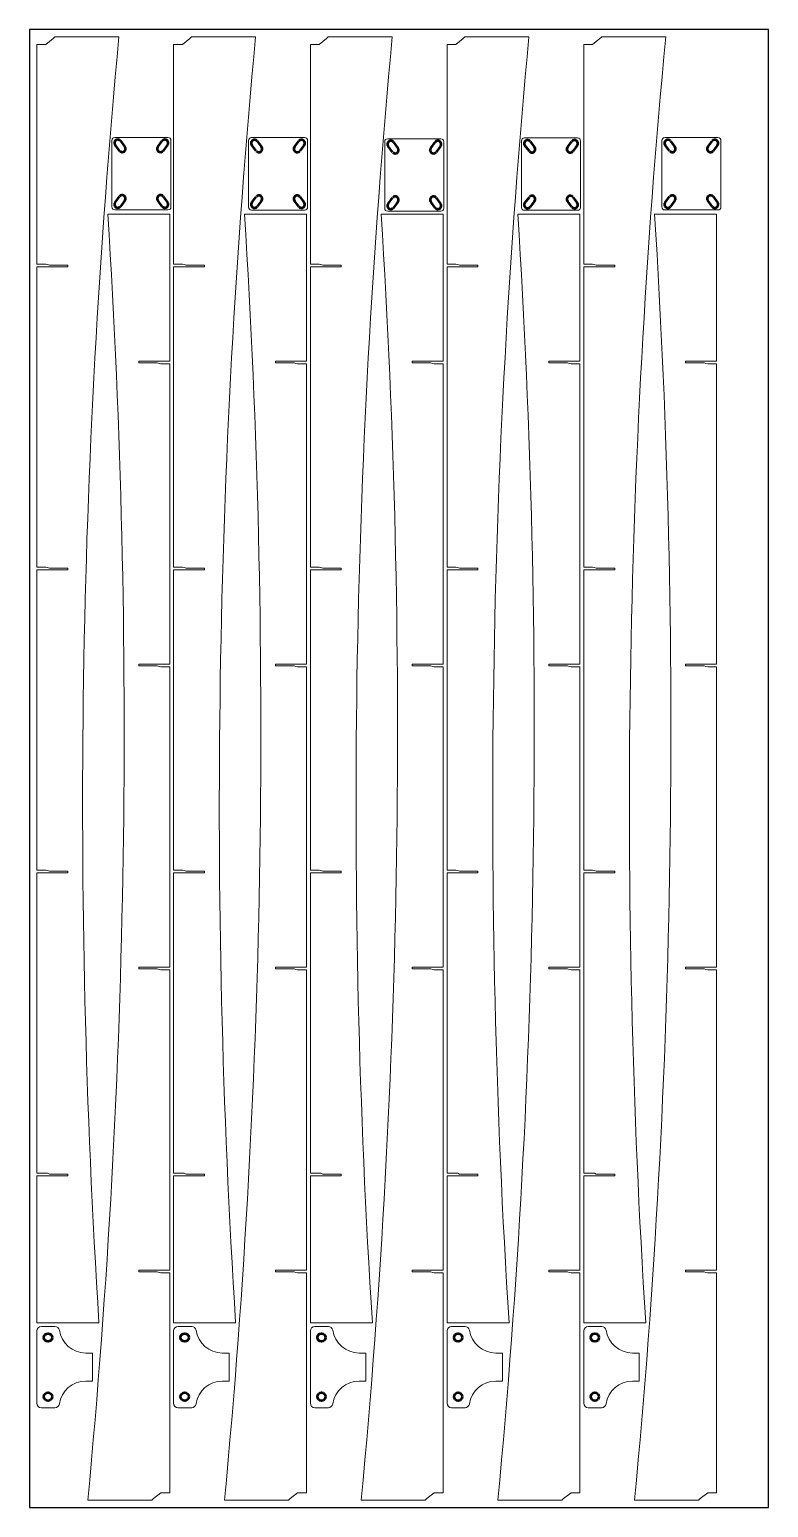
# Model space of a CAD drawing. Header units: inches. Extents: x 142 to 14402, y 211 to 2711.
# Drawn here: x 2342 to 3342, y 211 to 2211 of the extents above; entities that cross this region are included whole.
import ezdxf

# ---------------------------------------------------------------- set-up
doc = ezdxf.new("R2010")
doc.units = ezdxf.units.IN
doc.header["$MEASUREMENT"] = 0
doc.layers.add('IV_INTERIOR_PROFILES', color=7, linetype='Continuous', lineweight=50)
doc.layers.add('IV_OUTER_PROFILE', color=7, linetype='Continuous', lineweight=5)

msp = doc.modelspace()

# ---------------------------------------------------------------- linework, layer by layer
msp.add_lwpolyline([(2341.6, 211.4), (3341.6, 211.4), (3341.6, 2211.4), (2341.6, 2211.4)], close=True)
at = {"layer": 'IV_INTERIOR_PROFILES'}
for p, q in [((2464.6, 2060.8), (2470.7, 2052.8)), ((2515.1, 2052.8), (2521.2, 2060.8)), ((2649.6, 2060.5), (2655.7, 2052.6)), ((2700.1, 2052.6), (2706.1, 2060.5)), ((3019.1, 2060.1), (3025.1, 2052.2)), ((3069.5, 2052.2), (3075.6, 2060.1)), ((3209, 2060.6), (3215.1, 2052.7)), ((3259.5, 2052.7), (3265.6, 2060.6)), ((2463.5, 2047.4), (2457.5, 2055.3)), ((2528.3, 2055.3), (2522.2, 2047.4)), ((2648.5, 2047.1), (2642.4, 2055.1)), ((2713.3, 2055.1), (2707.2, 2047.1)), ((2833, 2045.6), (2826.9, 2053.5)), ((2834.1, 2059), (2840.1, 2051.1)), ((2884.5, 2051.1), (2890.6, 2059)), ((2897.7, 2053.5), (2891.7, 2045.6)), ((3018, 2046.7), (3011.9, 2054.6)), ((3082.8, 2054.6), (3076.7, 2046.7)), ((3207.9, 2047.2), (3201.9, 2055.1)), ((3272.7, 2055.1), (3266.6, 2047.2)), ((2457.5, 1977.6), (2463.5, 1985.5)), ((2470.7, 1980), (2464.6, 1972.1)), ((2521.2, 1972.1), (2515.1, 1980)), ((2522.2, 1985.5), (2528.3, 1977.6)), ((2642.4, 1977.3), (2648.5, 1985.2)), ((2707.2, 1985.2), (2713.3, 1977.3)), ((2826.9, 1975.8), (2833, 1983.7)), ((2891.7, 1983.7), (2897.7, 1975.8)), ((3011.9, 1976.9), (3018, 1984.8)), ((3076.7, 1984.8), (3082.8, 1976.9)), ((3201.9, 1977.4), (3207.9, 1985.3)), ((3266.6, 1985.3), (3272.7, 1977.4)), ((2655.7, 1979.8), (2649.6, 1971.8)), ((2706.1, 1971.8), (2700.1, 1979.8)), ((2840.1, 1978.2), (2834.1, 1970.3)), ((2890.6, 1970.3), (2884.5, 1978.2)), ((3025.1, 1979.4), (3019.1, 1971.4)), ((3075.6, 1971.4), (3069.5, 1979.4)), ((3215.1, 1979.9), (3209, 1971.9)), ((3265.6, 1971.9), (3259.5, 1979.9))]:
    msp.add_line(p, q, dxfattribs=at)
for centre in [(2366.6, 441.4), (2551.6, 441.4), (2736.6, 441.4), (2921.6, 441.4), (3106.6, 441.4), (2366.6, 361.4), (2551.6, 361.4), (2736.6, 361.4), (2921.6, 361.4), (3106.6, 361.4)]:
    msp.add_circle(centre, 5.5, dxfattribs=at)
for centre, start, end in [((2461, 2058), 37.4271, 217.4271), ((2524.7, 2058), 322.5729, 142.5729), ((2646, 2057.8), 37.4271, 217.4271), ((2709.7, 2057.8), 322.5729, 142.5729), ((2830.5, 2056.3), 37.4271, 217.4271), ((2894.2, 2056.3), 322.5729, 142.5729), ((3015.5, 2057.4), 37.4271, 217.4271), ((3079.2, 2057.4), 322.5729, 142.5729), ((3205.4, 2057.9), 37.4271, 217.4271), ((3269.1, 2057.9), 322.5729, 142.5729), ((2467.1, 2050.1), 217.4271, 37.4271), ((2518.7, 2050.1), 142.5729, 322.5729), ((2652.1, 2049.8), 217.4271, 37.4271), ((2703.6, 2049.8), 142.5729, 322.5729), ((2836.6, 2048.3), 217.4271, 37.4271), ((2888.1, 2048.3), 142.5729, 322.5729), ((3021.6, 2049.4), 217.4271, 37.4271), ((3073.1, 2049.4), 142.5729, 322.5729), ((3211.5, 2049.9), 217.4271, 37.4271), ((3263, 2049.9), 142.5729, 322.5729), ((2467.1, 1982.8), 322.5729, 142.5729), ((2518.7, 1982.8), 37.4271, 217.4271), ((2652.1, 1982.5), 322.5729, 142.5729), ((2703.6, 1982.5), 37.4271, 217.4271), ((2836.6, 1981), 322.5729, 142.5729), ((2888.1, 1981), 37.4271, 217.4271), ((3021.6, 1982.1), 322.5729, 142.5729), ((3073.1, 1982.1), 37.4271, 217.4271), ((3211.5, 1982.6), 322.5729, 142.5729), ((3263, 1982.6), 37.4271, 217.4271), ((2461, 1974.8), 142.5729, 322.5729), ((2524.7, 1974.8), 217.4271, 37.4271), ((2646, 1974.6), 142.5729, 322.5729), ((2709.7, 1974.6), 217.4271, 37.4271), ((2830.5, 1973), 142.5729, 322.5729), ((2894.2, 1973), 217.4271, 37.4271), ((3015.5, 1974.1), 142.5729, 322.5729), ((3079.2, 1974.1), 217.4271, 37.4271), ((3205.4, 1974.7), 142.5729, 322.5729), ((3269.1, 1974.7), 217.4271, 37.4271)]:
    msp.add_arc(centre, 4.5, start, end, dxfattribs=at)
at = {"layer": 'IV_OUTER_PROFILE'}
for p, q in [((2373.5, 2199.1), (2375.9, 2201.4)), ((2375.9, 2201.4), (2462.5, 2201.4)), ((2558.5, 2199.1), (2560.9, 2201.4)), ((2560.9, 2201.4), (2647.5, 2201.4)), ((2743.5, 2199.1), (2745.9, 2201.4)), ((2745.9, 2201.4), (2832.5, 2201.4)), ((2928.5, 2199.1), (2930.9, 2201.4)), ((2930.9, 2201.4), (3017.5, 2201.4)), ((3113.5, 2199.1), (3115.9, 2201.4)), ((3115.9, 2201.4), (3202.5, 2201.4)), ((2351.6, 2191.4), (2351.6, 1897)), ((2363.6, 2191.4), (2351.6, 2191.4)), ((2373.5, 2199.1), (2363.6, 2191.4)), ((2536.6, 2191.4), (2536.6, 1897)), ((2548.6, 2191.4), (2536.6, 2191.4)), ((2558.5, 2199.1), (2548.6, 2191.4)), ((2721.6, 2191.4), (2721.6, 1897)), ((2733.6, 2191.4), (2721.6, 2191.4)), ((2743.5, 2199.1), (2733.6, 2191.4)), ((2906.6, 2191.4), (2906.6, 1897)), ((2918.6, 2191.4), (2906.6, 2191.4)), ((2928.5, 2199.1), (2918.6, 2191.4)), ((3091.6, 2191.4), (3091.6, 1897)), ((3103.6, 2191.4), (3091.6, 2191.4)), ((3113.5, 2199.1), (3103.6, 2191.4)), ((2452.9, 1971.4), (2452.9, 2061.4)), ((2456.9, 2065.4), (2528.9, 2065.4)), ((2532.9, 2061.4), (2532.9, 1971.4)), ((2637.9, 1971.2), (2637.9, 2061.2)), ((2641.9, 2065.2), (2713.9, 2065.2)), ((2717.9, 2061.2), (2717.9, 1971.2)), ((2826.3, 2063.6), (2898.3, 2063.6)), ((3007.3, 1970.8), (3007.3, 2060.8)), ((3011.3, 2064.8), (3083.3, 2064.8)), ((3087.3, 2060.8), (3087.3, 1970.8)), ((3197.3, 1971.3), (3197.3, 2061.3)), ((3201.3, 2065.3), (3273.3, 2065.3)), ((3277.3, 2061.3), (3277.3, 1971.3)), ((2822.3, 1969.6), (2822.3, 2059.6)), ((2902.3, 2059.6), (2902.3, 1969.6)), ((2447.4, 1961.4), (2531.4, 1961.4)), ((2528.9, 1967.4), (2456.9, 1967.4)), ((2531.4, 1762.5), (2531.4, 1961.4)), ((2632.4, 1961.4), (2716.4, 1961.4)), ((2713.9, 1967.2), (2641.9, 1967.2)), ((2716.4, 1762.5), (2716.4, 1961.4)), ((2817.4, 1961.4), (2901.4, 1961.4)), ((2898.3, 1965.6), (2826.3, 1965.6)), ((2901.4, 1762.5), (2901.4, 1961.4)), ((3002.4, 1961.4), (3086.4, 1961.4)), ((3083.3, 1966.8), (3011.3, 1966.8)), ((3086.4, 1762.5), (3086.4, 1961.4)), ((3187.4, 1961.4), (3271.4, 1961.4)), ((3273.3, 1967.3), (3201.3, 1967.3)), ((3271.4, 1762.5), (3271.4, 1961.4)), ((2351.6, 1894), (2351.6, 1897)), ((2363.6, 1894), (2351.6, 1894)), ((2393.5, 1890.3), (2351.6, 1890.3)), ((2351.6, 1890.3), (2351.6, 1487)), ((2366, 1893.6), (2363.6, 1894)), ((2368.5, 1892.5), (2366, 1893.6)), ((2368.5, 1892.5), (2370.6, 1892.5)), ((2370.6, 1892.5), (2393.5, 1892.5)), ((2393.5, 1892.5), (2393.5, 1890.3)), ((2536.6, 1894), (2536.6, 1897)), ((2548.6, 1894), (2536.6, 1894)), ((2578.5, 1890.3), (2536.6, 1890.3)), ((2536.6, 1890.3), (2536.6, 1487)), ((2551, 1893.6), (2548.6, 1894)), ((2553.5, 1892.5), (2551, 1893.6)), ((2553.5, 1892.5), (2555.6, 1892.5)), ((2555.6, 1892.5), (2578.5, 1892.5)), ((2578.5, 1892.5), (2578.5, 1890.3)), ((2721.6, 1894), (2721.6, 1897)), ((2733.6, 1894), (2721.6, 1894)), ((2763.5, 1890.3), (2721.6, 1890.3)), ((2721.6, 1890.3), (2721.6, 1487)), ((2736, 1893.6), (2733.6, 1894)), ((2738.5, 1892.5), (2736, 1893.6)), ((2738.5, 1892.5), (2740.6, 1892.5)), ((2740.6, 1892.5), (2763.5, 1892.5)), ((2763.5, 1892.5), (2763.5, 1890.3)), ((2906.6, 1894), (2906.6, 1897)), ((2918.6, 1894), (2906.6, 1894)), ((2948.5, 1890.3), (2906.6, 1890.3)), ((2906.6, 1890.3), (2906.6, 1487)), ((2921, 1893.6), (2918.6, 1894)), ((2923.5, 1892.5), (2921, 1893.6)), ((2923.5, 1892.5), (2925.6, 1892.5)), ((2925.6, 1892.5), (2948.5, 1892.5)), ((2948.5, 1892.5), (2948.5, 1890.3)), ((3091.6, 1894), (3091.6, 1897)), ((3103.6, 1894), (3091.6, 1894)), ((3133.5, 1890.3), (3091.6, 1890.3)), ((3091.6, 1890.3), (3091.6, 1487)), ((3106, 1893.6), (3103.6, 1894)), ((3108.5, 1892.5), (3106, 1893.6)), ((3108.5, 1892.5), (3110.6, 1892.5)), ((3110.6, 1892.5), (3133.5, 1892.5)), ((3133.5, 1892.5), (3133.5, 1890.3)), ((2489.4, 1760.3), (2489.4, 1762.5)), ((2489.4, 1762.5), (2531.4, 1762.5)), ((2512.4, 1760.3), (2489.4, 1760.3)), ((2514.5, 1760.3), (2512.4, 1760.3)), ((2514.5, 1760.3), (2516.9, 1759.3)), ((2674.4, 1760.3), (2674.4, 1762.5)), ((2674.4, 1762.5), (2716.4, 1762.5)), ((2697.4, 1760.3), (2674.4, 1760.3)), ((2699.5, 1760.3), (2697.4, 1760.3)), ((2699.5, 1760.3), (2701.9, 1759.3)), ((2859.4, 1760.3), (2859.4, 1762.5)), ((2859.4, 1762.5), (2901.4, 1762.5)), ((2882.4, 1760.3), (2859.4, 1760.3)), ((2884.5, 1760.3), (2882.4, 1760.3)), ((2884.5, 1760.3), (2886.9, 1759.3)), ((3044.4, 1760.3), (3044.4, 1762.5)), ((3044.4, 1762.5), (3086.4, 1762.5)), ((3067.4, 1760.3), (3044.4, 1760.3)), ((3069.5, 1760.3), (3067.4, 1760.3)), ((3069.5, 1760.3), (3071.9, 1759.3)), ((3229.4, 1760.3), (3229.4, 1762.5)), ((3229.4, 1762.5), (3271.4, 1762.5)), ((3252.4, 1760.3), (3229.4, 1760.3)), ((3254.5, 1760.3), (3252.4, 1760.3)), ((3254.5, 1760.3), (3256.9, 1759.3)), ((2516.9, 1759.3), (2519.4, 1758.9)), ((2519.4, 1758.9), (2531.4, 1758.9)), ((2531.4, 1758.9), (2531.4, 1755.9)), ((2531.4, 1352.5), (2531.4, 1755.9)), ((2701.9, 1759.3), (2704.4, 1758.9)), ((2704.4, 1758.9), (2716.4, 1758.9)), ((2716.4, 1758.9), (2716.4, 1755.9)), ((2716.4, 1352.5), (2716.4, 1755.9)), ((2886.9, 1759.3), (2889.4, 1758.9)), ((2889.4, 1758.9), (2901.4, 1758.9)), ((2901.4, 1758.9), (2901.4, 1755.9)), ((2901.4, 1352.5), (2901.4, 1755.9)), ((3071.9, 1759.3), (3074.4, 1758.9)), ((3074.4, 1758.9), (3086.4, 1758.9)), ((3086.4, 1758.9), (3086.4, 1755.9)), ((3086.4, 1352.5), (3086.4, 1755.9)), ((3256.9, 1759.3), (3259.4, 1758.9)), ((3259.4, 1758.9), (3271.4, 1758.9)), ((3271.4, 1758.9), (3271.4, 1755.9)), ((3271.4, 1352.5), (3271.4, 1755.9)), ((2351.6, 1484), (2351.6, 1487)), ((2363.6, 1484), (2351.6, 1484)), ((2393.5, 1480.3), (2351.6, 1480.3)), ((2351.6, 1480.3), (2351.6, 1077)), ((2366, 1483.6), (2363.6, 1484)), ((2368.5, 1482.5), (2366, 1483.6)), ((2368.5, 1482.5), (2370.6, 1482.5)), ((2370.6, 1482.5), (2393.5, 1482.5)), ((2393.5, 1482.5), (2393.5, 1480.3)), ((2536.6, 1484), (2536.6, 1487)), ((2548.6, 1484), (2536.6, 1484)), ((2578.5, 1480.3), (2536.6, 1480.3)), ((2536.6, 1480.3), (2536.6, 1077)), ((2551, 1483.6), (2548.6, 1484)), ((2553.5, 1482.5), (2551, 1483.6)), ((2553.5, 1482.5), (2555.6, 1482.5)), ((2555.6, 1482.5), (2578.5, 1482.5)), ((2578.5, 1482.5), (2578.5, 1480.3)), ((2721.6, 1484), (2721.6, 1487)), ((2733.6, 1484), (2721.6, 1484)), ((2763.5, 1480.3), (2721.6, 1480.3)), ((2721.6, 1480.3), (2721.6, 1077)), ((2736, 1483.6), (2733.6, 1484)), ((2738.5, 1482.5), (2736, 1483.6)), ((2738.5, 1482.5), (2740.6, 1482.5)), ((2740.6, 1482.5), (2763.5, 1482.5)), ((2763.5, 1482.5), (2763.5, 1480.3)), ((2906.6, 1484), (2906.6, 1487)), ((2918.6, 1484), (2906.6, 1484)), ((2948.5, 1480.3), (2906.6, 1480.3)), ((2906.6, 1480.3), (2906.6, 1077)), ((2921, 1483.6), (2918.6, 1484)), ((2923.5, 1482.5), (2921, 1483.6)), ((2923.5, 1482.5), (2925.6, 1482.5)), ((2925.6, 1482.5), (2948.5, 1482.5)), ((2948.5, 1482.5), (2948.5, 1480.3)), ((3091.6, 1484), (3091.6, 1487)), ((3103.6, 1484), (3091.6, 1484)), ((3133.5, 1480.3), (3091.6, 1480.3)), ((3091.6, 1480.3), (3091.6, 1077)), ((3106, 1483.6), (3103.6, 1484)), ((3108.5, 1482.5), (3106, 1483.6)), ((3108.5, 1482.5), (3110.6, 1482.5)), ((3110.6, 1482.5), (3133.5, 1482.5)), ((3133.5, 1482.5), (3133.5, 1480.3)), ((2489.4, 1350.3), (2489.4, 1352.5)), ((2489.4, 1352.5), (2531.4, 1352.5)), ((2512.4, 1350.3), (2489.4, 1350.3)), ((2514.5, 1350.3), (2512.4, 1350.3)), ((2514.5, 1350.3), (2516.9, 1349.3)), ((2516.9, 1349.3), (2519.4, 1348.9)), ((2519.4, 1348.9), (2531.4, 1348.9)), ((2531.4, 1348.9), (2531.4, 1345.9)), ((2531.4, 942.5), (2531.4, 1345.9)), ((2674.4, 1350.3), (2674.4, 1352.5)), ((2674.4, 1352.5), (2716.4, 1352.5)), ((2697.4, 1350.3), (2674.4, 1350.3)), ((2699.5, 1350.3), (2697.4, 1350.3)), ((2699.5, 1350.3), (2701.9, 1349.3)), ((2701.9, 1349.3), (2704.4, 1348.9)), ((2704.4, 1348.9), (2716.4, 1348.9)), ((2716.4, 1348.9), (2716.4, 1345.9)), ((2716.4, 942.5), (2716.4, 1345.9)), ((2859.4, 1350.3), (2859.4, 1352.5)), ((2859.4, 1352.5), (2901.4, 1352.5)), ((2882.4, 1350.3), (2859.4, 1350.3)), ((2884.5, 1350.3), (2882.4, 1350.3)), ((2884.5, 1350.3), (2886.9, 1349.3)), ((2886.9, 1349.3), (2889.4, 1348.9)), ((2889.4, 1348.9), (2901.4, 1348.9)), ((2901.4, 1348.9), (2901.4, 1345.9)), ((2901.4, 942.5), (2901.4, 1345.9)), ((3044.4, 1350.3), (3044.4, 1352.5)), ((3044.4, 1352.5), (3086.4, 1352.5)), ((3067.4, 1350.3), (3044.4, 1350.3)), ((3069.5, 1350.3), (3067.4, 1350.3)), ((3069.5, 1350.3), (3071.9, 1349.3)), ((3071.9, 1349.3), (3074.4, 1348.9)), ((3074.4, 1348.9), (3086.4, 1348.9)), ((3086.4, 1348.9), (3086.4, 1345.9)), ((3086.4, 942.5), (3086.4, 1345.9)), ((3229.4, 1350.3), (3229.4, 1352.5)), ((3229.4, 1352.5), (3271.4, 1352.5)), ((3252.4, 1350.3), (3229.4, 1350.3)), ((3254.5, 1350.3), (3252.4, 1350.3)), ((3254.5, 1350.3), (3256.9, 1349.3)), ((3256.9, 1349.3), (3259.4, 1348.9)), ((3259.4, 1348.9), (3271.4, 1348.9)), ((3271.4, 1348.9), (3271.4, 1345.9)), ((3271.4, 942.5), (3271.4, 1345.9)), ((2351.6, 1074), (2351.6, 1077)), ((2363.6, 1074), (2351.6, 1074)), ((2393.5, 1070.3), (2351.6, 1070.3)), ((2351.6, 1070.3), (2351.6, 667)), ((2366, 1073.6), (2363.6, 1074)), ((2368.5, 1072.5), (2366, 1073.6)), ((2368.5, 1072.5), (2370.6, 1072.5)), ((2370.6, 1072.5), (2393.5, 1072.5)), ((2393.5, 1072.5), (2393.5, 1070.3)), ((2536.6, 1074), (2536.6, 1077)), ((2548.6, 1074), (2536.6, 1074)), ((2578.5, 1070.3), (2536.6, 1070.3)), ((2536.6, 1070.3), (2536.6, 667)), ((2551, 1073.6), (2548.6, 1074)), ((2553.5, 1072.5), (2551, 1073.6)), ((2553.5, 1072.5), (2555.6, 1072.5)), ((2555.6, 1072.5), (2578.5, 1072.5)), ((2578.5, 1072.5), (2578.5, 1070.3)), ((2721.6, 1074), (2721.6, 1077)), ((2733.6, 1074), (2721.6, 1074)), ((2763.5, 1070.3), (2721.6, 1070.3)), ((2721.6, 1070.3), (2721.6, 667)), ((2736, 1073.6), (2733.6, 1074)), ((2738.5, 1072.5), (2736, 1073.6)), ((2738.5, 1072.5), (2740.6, 1072.5)), ((2740.6, 1072.5), (2763.5, 1072.5)), ((2763.5, 1072.5), (2763.5, 1070.3)), ((2906.6, 1074), (2906.6, 1077)), ((2918.6, 1074), (2906.6, 1074)), ((2948.5, 1070.3), (2906.6, 1070.3)), ((2906.6, 1070.3), (2906.6, 667)), ((2921, 1073.6), (2918.6, 1074)), ((2923.5, 1072.5), (2921, 1073.6)), ((2923.5, 1072.5), (2925.6, 1072.5)), ((2925.6, 1072.5), (2948.5, 1072.5)), ((2948.5, 1072.5), (2948.5, 1070.3)), ((3091.6, 1074), (3091.6, 1077)), ((3103.6, 1074), (3091.6, 1074)), ((3133.5, 1070.3), (3091.6, 1070.3)), ((3091.6, 1070.3), (3091.6, 667)), ((3106, 1073.6), (3103.6, 1074)), ((3108.5, 1072.5), (3106, 1073.6)), ((3108.5, 1072.5), (3110.6, 1072.5)), ((3110.6, 1072.5), (3133.5, 1072.5)), ((3133.5, 1072.5), (3133.5, 1070.3)), ((2489.4, 940.3), (2489.4, 942.5)), ((2489.4, 942.5), (2531.4, 942.5)), ((2512.4, 940.3), (2489.4, 940.3)), ((2514.5, 940.3), (2512.4, 940.3)), ((2514.5, 940.3), (2516.9, 939.3)), ((2674.4, 940.3), (2674.4, 942.5)), ((2674.4, 942.5), (2716.4, 942.5)), ((2697.4, 940.3), (2674.4, 940.3)), ((2699.5, 940.3), (2697.4, 940.3)), ((2699.5, 940.3), (2701.9, 939.3)), ((2859.4, 940.3), (2859.4, 942.5)), ((2859.4, 942.5), (2901.4, 942.5)), ((2882.4, 940.3), (2859.4, 940.3)), ((2884.5, 940.3), (2882.4, 940.3)), ((2884.5, 940.3), (2886.9, 939.3)), ((3044.4, 940.3), (3044.4, 942.5)), ((3044.4, 942.5), (3086.4, 942.5)), ((3067.4, 940.3), (3044.4, 940.3)), ((3069.5, 940.3), (3067.4, 940.3)), ((3069.5, 940.3), (3071.9, 939.3)), ((3229.4, 940.3), (3229.4, 942.5)), ((3229.4, 942.5), (3271.4, 942.5)), ((3252.4, 940.3), (3229.4, 940.3)), ((3254.5, 940.3), (3252.4, 940.3)), ((3254.5, 940.3), (3256.9, 939.3)), ((2516.9, 939.3), (2519.4, 938.9)), ((2519.4, 938.9), (2531.4, 938.9)), ((2531.4, 938.9), (2531.4, 935.9)), ((2531.4, 532.5), (2531.4, 935.9)), ((2701.9, 939.3), (2704.4, 938.9)), ((2704.4, 938.9), (2716.4, 938.9)), ((2716.4, 938.9), (2716.4, 935.9)), ((2716.4, 532.5), (2716.4, 935.9)), ((2886.9, 939.3), (2889.4, 938.9)), ((2889.4, 938.9), (2901.4, 938.9)), ((2901.4, 938.9), (2901.4, 935.9)), ((2901.4, 532.5), (2901.4, 935.9)), ((3071.9, 939.3), (3074.4, 938.9)), ((3074.4, 938.9), (3086.4, 938.9)), ((3086.4, 938.9), (3086.4, 935.9)), ((3086.4, 532.5), (3086.4, 935.9)), ((3256.9, 939.3), (3259.4, 938.9)), ((3259.4, 938.9), (3271.4, 938.9)), ((3271.4, 938.9), (3271.4, 935.9)), ((3271.4, 532.5), (3271.4, 935.9)), ((2351.6, 664), (2351.6, 667)), ((2363.6, 664), (2351.6, 664)), ((2393.5, 660.3), (2351.6, 660.3)), ((2351.6, 660.3), (2351.6, 461.4)), ((2366, 663.6), (2363.6, 664)), ((2368.5, 662.5), (2366, 663.6)), ((2368.5, 662.5), (2370.6, 662.5)), ((2370.6, 662.5), (2393.5, 662.5)), ((2393.5, 662.5), (2393.5, 660.3)), ((2536.6, 664), (2536.6, 667)), ((2548.6, 664), (2536.6, 664)), ((2578.5, 660.3), (2536.6, 660.3)), ((2536.6, 660.3), (2536.6, 461.4)), ((2551, 663.6), (2548.6, 664)), ((2553.5, 662.5), (2551, 663.6)), ((2553.5, 662.5), (2555.6, 662.5)), ((2555.6, 662.5), (2578.5, 662.5)), ((2578.5, 662.5), (2578.5, 660.3)), ((2721.6, 664), (2721.6, 667)), ((2733.6, 664), (2721.6, 664)), ((2763.5, 660.3), (2721.6, 660.3)), ((2721.6, 660.3), (2721.6, 461.4)), ((2736, 663.6), (2733.6, 664)), ((2738.5, 662.5), (2736, 663.6)), ((2738.5, 662.5), (2740.6, 662.5)), ((2740.6, 662.5), (2763.5, 662.5)), ((2763.5, 662.5), (2763.5, 660.3)), ((2906.6, 664), (2906.6, 667)), ((2918.6, 664), (2906.6, 664)), ((2948.5, 660.3), (2906.6, 660.3)), ((2906.6, 660.3), (2906.6, 461.4)), ((2921, 663.6), (2918.6, 664)), ((2923.5, 662.5), (2921, 663.6)), ((2923.5, 662.5), (2925.6, 662.5)), ((2925.6, 662.5), (2948.5, 662.5)), ((2948.5, 662.5), (2948.5, 660.3)), ((3091.6, 664), (3091.6, 667)), ((3103.6, 664), (3091.6, 664)), ((3133.5, 660.3), (3091.6, 660.3)), ((3091.6, 660.3), (3091.6, 461.4)), ((3106, 663.6), (3103.6, 664)), ((3108.5, 662.5), (3106, 663.6)), ((3108.5, 662.5), (3110.6, 662.5)), ((3110.6, 662.5), (3133.5, 662.5)), ((3133.5, 662.5), (3133.5, 660.3)), ((2489.4, 530.3), (2489.4, 532.5)), ((2489.4, 532.5), (2531.4, 532.5)), ((2512.4, 530.3), (2489.4, 530.3)), ((2514.5, 530.3), (2512.4, 530.3)), ((2514.5, 530.3), (2516.9, 529.3)), ((2516.9, 529.3), (2519.4, 528.9)), ((2519.4, 528.9), (2531.4, 528.9)), ((2531.4, 528.9), (2531.4, 525.9)), ((2531.4, 231.4), (2531.4, 525.9)), ((2674.4, 530.3), (2674.4, 532.5)), ((2674.4, 532.5), (2716.4, 532.5)), ((2697.4, 530.3), (2674.4, 530.3)), ((2699.5, 530.3), (2697.4, 530.3)), ((2699.5, 530.3), (2701.9, 529.3)), ((2701.9, 529.3), (2704.4, 528.9)), ((2704.4, 528.9), (2716.4, 528.9)), ((2716.4, 528.9), (2716.4, 525.9)), ((2716.4, 231.4), (2716.4, 525.9)), ((2859.4, 530.3), (2859.4, 532.5)), ((2859.4, 532.5), (2901.4, 532.5)), ((2882.4, 530.3), (2859.4, 530.3)), ((2884.5, 530.3), (2882.4, 530.3)), ((2884.5, 530.3), (2886.9, 529.3)), ((2886.9, 529.3), (2889.4, 528.9)), ((2889.4, 528.9), (2901.4, 528.9)), ((2901.4, 528.9), (2901.4, 525.9)), ((2901.4, 231.4), (2901.4, 525.9)), ((3044.4, 530.3), (3044.4, 532.5)), ((3044.4, 532.5), (3086.4, 532.5)), ((3067.4, 530.3), (3044.4, 530.3)), ((3069.5, 530.3), (3067.4, 530.3)), ((3069.5, 530.3), (3071.9, 529.3)), ((3071.9, 529.3), (3074.4, 528.9)), ((3074.4, 528.9), (3086.4, 528.9)), ((3086.4, 528.9), (3086.4, 525.9)), ((3086.4, 231.4), (3086.4, 525.9)), ((3229.4, 530.3), (3229.4, 532.5)), ((3229.4, 532.5), (3271.4, 532.5)), ((3252.4, 530.3), (3229.4, 530.3)), ((3254.5, 530.3), (3252.4, 530.3)), ((3254.5, 530.3), (3256.9, 529.3)), ((3256.9, 529.3), (3259.4, 528.9)), ((3259.4, 528.9), (3271.4, 528.9)), ((3271.4, 528.9), (3271.4, 525.9)), ((3271.4, 231.4), (3271.4, 525.9)), ((2435.5, 461.4), (2351.6, 461.4)), ((2620.5, 461.4), (2536.6, 461.4)), ((2805.5, 461.4), (2721.6, 461.4)), ((2990.5, 461.4), (2906.6, 461.4)), ((3175.5, 461.4), (3091.6, 461.4)), ((2351.6, 352.4), (2351.6, 450.4)), ((2357.6, 456.4), (2376, 456.4)), ((2536.6, 352.4), (2536.6, 450.4)), ((2542.6, 456.4), (2561, 456.4)), ((2721.6, 352.4), (2721.6, 450.4)), ((2727.6, 456.4), (2746, 456.4)), ((2906.6, 352.4), (2906.6, 450.4)), ((2912.6, 456.4), (2931, 456.4)), ((3091.6, 352.4), (3091.6, 450.4)), ((3097.6, 456.4), (3116, 456.4)), ((2417.6, 420.4), (2426.6, 420.4)), ((2426.6, 420.4), (2426.6, 382.4)), ((2602.6, 420.4), (2611.6, 420.4)), ((2611.6, 420.4), (2611.6, 382.4)), ((2787.6, 420.4), (2796.6, 420.4)), ((2796.6, 420.4), (2796.6, 382.4)), ((2972.6, 420.4), (2981.6, 420.4)), ((2981.6, 420.4), (2981.6, 382.4)), ((3157.6, 420.4), (3166.6, 420.4)), ((3166.6, 420.4), (3166.6, 382.4)), ((2426.6, 382.4), (2417.6, 382.4)), ((2611.6, 382.4), (2602.6, 382.4)), ((2796.6, 382.4), (2787.6, 382.4)), ((2981.6, 382.4), (2972.6, 382.4)), ((3166.6, 382.4), (3157.6, 382.4)), ((2376, 346.4), (2357.6, 346.4)), ((2561, 346.4), (2542.6, 346.4)), ((2746, 346.4), (2727.6, 346.4)), ((2931, 346.4), (2912.6, 346.4)), ((3116, 346.4), (3097.6, 346.4)), ((2507.1, 221.4), (2420.4, 221.4)), ((2509.4, 223.7), (2507.1, 221.4)), ((2509.4, 223.7), (2519.4, 231.4)), ((2519.4, 231.4), (2531.4, 231.4)), ((2692.1, 221.4), (2605.4, 221.4)), ((2694.4, 223.7), (2692.1, 221.4)), ((2694.4, 223.7), (2704.4, 231.4)), ((2704.4, 231.4), (2716.4, 231.4)), ((2877.1, 221.4), (2790.4, 221.4)), ((2879.4, 223.7), (2877.1, 221.4)), ((2879.4, 223.7), (2889.4, 231.4)), ((2889.4, 231.4), (2901.4, 231.4)), ((3062.1, 221.4), (2975.4, 221.4)), ((3064.4, 223.7), (3062.1, 221.4)), ((3064.4, 223.7), (3074.4, 231.4)), ((3074.4, 231.4), (3086.4, 231.4)), ((3247.1, 221.4), (3160.4, 221.4)), ((3249.4, 223.7), (3247.1, 221.4)), ((3249.4, 223.7), (3259.4, 231.4)), ((3259.4, 231.4), (3271.4, 231.4))]:
    msp.add_line(p, q, dxfattribs=at)
for centre, radius, start, end in [((13466.4, 1160.5), 11053, 174.59594, 183.62606), ((13651.4, 1160.5), 11053, 174.59594, 183.62606), ((13836.4, 1160.5), 11053, 174.59594, 183.62606), ((14021.4, 1160.5), 11053, 174.59594, 183.62606), ((14206.4, 1160.5), 11053, 174.59594, 183.62606), ((2456.9, 2061.4), 4, 90, 180), ((2528.9, 2061.4), 4, 0, 90), ((2641.9, 2061.2), 4, 90, 180), ((2713.9, 2061.2), 4, 0, 90), ((2826.3, 2059.6), 4, 90, 180), ((2898.3, 2059.6), 4, 0, 90), ((3011.3, 2060.8), 4, 90, 180), ((3083.3, 2060.8), 4, 0, 90), ((3201.3, 2061.3), 4, 90, 180), ((3273.3, 2061.3), 4, 0, 90), ((-8583.4, 1262.4), 11053, 354.59594, 3.62606), ((2456.9, 1971.4), 4, 180, 270), ((2528.9, 1971.4), 4, 270, 0), ((-8398.4, 1262.4), 11053, 354.59594, 3.62606), ((2641.9, 1971.2), 4, 180, 270), ((2713.9, 1971.2), 4, 270, 0), ((-8213.4, 1262.4), 11053, 354.59594, 3.62606), ((2826.3, 1969.6), 4, 180, 270), ((2898.3, 1969.6), 4, 270, 0), ((-8028.4, 1262.4), 11053, 354.59594, 3.62606), ((3011.3, 1970.8), 4, 180, 270), ((3083.3, 1970.8), 4, 270, 0), ((-7843.4, 1262.4), 11053, 354.59594, 3.62606), ((3201.3, 1971.3), 4, 180, 270), ((3273.3, 1971.3), 4, 270, 0), ((2357.6, 450.4), 6, 90, 180), ((2376, 450.4), 6, 8.2132, 90), ((2417.6, 456.4), 36, 188.2132, 270), ((2542.6, 450.4), 6, 90, 180), ((2561, 450.4), 6, 8.2132, 90), ((2602.6, 456.4), 36, 188.2132, 270), ((2727.6, 450.4), 6, 90, 180), ((2746, 450.4), 6, 8.2132, 90), ((2787.6, 456.4), 36, 188.2132, 270), ((2912.6, 450.4), 6, 90, 180), ((2931, 450.4), 6, 8.2132, 90), ((2972.6, 456.4), 36, 188.2132, 270), ((3097.6, 450.4), 6, 90, 180), ((3116, 450.4), 6, 8.2132, 90), ((3157.6, 456.4), 36, 188.2132, 270), ((2417.6, 346.4), 36, 90, 171.7868), ((2602.6, 346.4), 36, 90, 171.7868), ((2787.6, 346.4), 36, 90, 171.7868), ((2972.6, 346.4), 36, 90, 171.7868), ((3157.6, 346.4), 36, 90, 171.7868), ((2357.6, 352.4), 6, 180, 270), ((2376, 352.4), 6, 270, 351.7868), ((2542.6, 352.4), 6, 180, 270), ((2561, 352.4), 6, 270, 351.7868), ((2727.6, 352.4), 6, 180, 270), ((2746, 352.4), 6, 270, 351.7868), ((2912.6, 352.4), 6, 180, 270), ((2931, 352.4), 6, 270, 351.7868), ((3097.6, 352.4), 6, 180, 270), ((3116, 352.4), 6, 270, 351.7868)]:
    msp.add_arc(centre, radius, start, end, dxfattribs=at)

doc.saveas('drawing.dxf')
